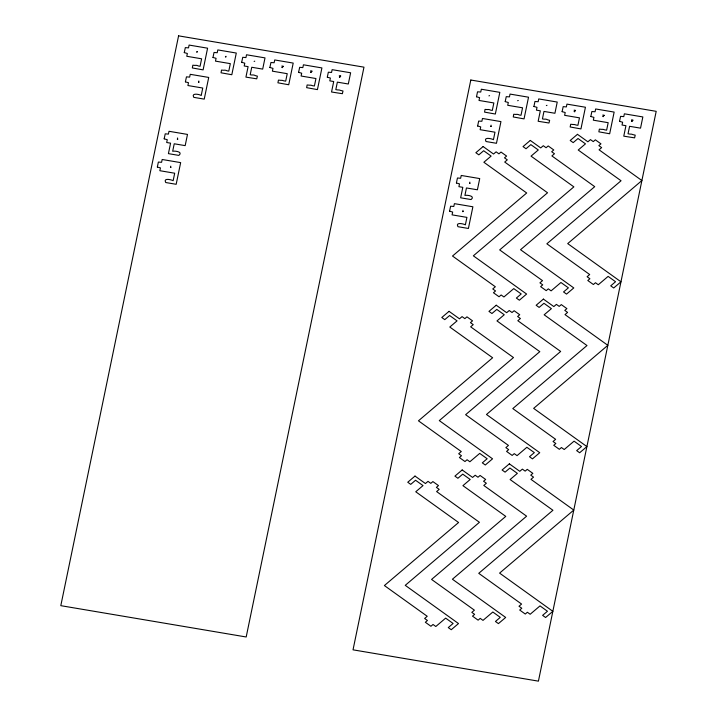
<?xml version="1.0" encoding="UTF-8"?>
<svg xmlns="http://www.w3.org/2000/svg" width="717" height="717" viewBox="0 0 717 717"><rect width="100%" height="100%" fill="white"/><g stroke="black" fill="none" stroke-linecap="round" stroke-linejoin="round"><path stroke-width="1.08" d="M196.691 51.723L197.345 51.463M225.407 56.571L226.061 56.311M254.114 61.42L254.768 61.169M488.922 95.881L489.577 95.63M517.629 100.73L518.283 100.479M546.345 105.587L546.999 105.327M170.512 167.482L170.78 166.165M177.35 139.286L177.619 137.969M198.573 82.312L198.842 80.994M462.743 211.649L463.012 210.332M469.572 183.453L469.85 182.136M490.804 126.47L491.073 125.152M197.256 52.108L196.781 52.305M225.963 56.966L225.532 57.145M281.951 67.165L282.623 66.771A1.479 1.138 6.5 0 0 283.188 66.466M310.658 72.014L311.33 71.628A1.479 1.138 6.5 0 0 311.904 71.315M339.365 76.862L340.046 76.477M574.174 111.323L574.855 110.938A1.479 1.138 6.5 0 0 575.419 110.633M602.889 116.172L603.562 115.787M631.596 121.021L632.269 120.635M282.623 67.568L282.005 67.541M311.33 72.417L310.712 72.39M340.01 77.293L339.419 77.239M574.846 111.735L574.281 111.735M603.571 116.575L602.952 116.566M632.269 121.433L631.65 121.397M574.093 110.167L575.545 110.409M602.809 115.016L604.252 115.258M631.516 119.864L632.959 120.106M281.871 66L283.314 66.251M310.578 70.849L312.02 71.1M339.284 75.706L340.736 75.948M170.61 167.446A1.694 1.309 6.5 0 1 171.031 167.339M177.44 139.25A1.694 1.309 6.5 0 1 177.87 139.143M198.672 82.267A1.694 1.309 6.5 0 1 199.093 82.168M340.611 76.163A1.479 1.138 6.5 0 1 340.019 76.423M462.832 211.605A1.694 1.309 6.5 0 1 463.263 211.506M469.671 183.418A1.694 1.309 6.5 0 1 470.101 183.31M490.894 126.434A1.694 1.309 6.5 0 1 491.324 126.326M604.126 115.482A1.479 1.138 6.5 0 1 603.544 115.733M632.842 120.331A1.479 1.138 6.5 0 1 632.251 120.581M157.337 167.025L160.429 167.903L159.855 170.709L174.688 173.218L173.147 180.693C171.632 179.752 162.858 177.52 165.717 182.53L176.176 184.296L180.657 162.616L162.167 159.488L161.594 162.293L158.367 162.078L157.346 166.998M164.175 138.829L167.267 139.707L166.685 142.513L170.574 143.167L168.414 153.635L178.874 155.41C183.462 151.744 174.581 150.704 172.68 151.26L174.231 143.785L185.174 145.632L187.495 134.42L169.006 131.292L168.423 134.097L165.224 133.837L164.175 138.802M184.269 52.601L187.361 53.479L186.779 56.284L201.62 58.794L200.079 66.269L198.367 65.982A3.952 3.047 6.5 0 0 194.97 65.408L192.828 65.211L192.335 67.954L203.108 69.881L207.589 48.191L189.1 45.072L188.517 47.869L185.327 47.609L184.269 52.601M185.398 81.846L188.49 82.733L187.908 85.529L202.75 88.039L201.208 95.513C199.837 94.357 190.83 92.475 193.778 97.36L204.237 99.125L208.719 77.436L190.229 74.317L189.647 77.122L186.456 76.853L185.398 81.846M212.976 57.45L216.068 58.328L215.485 61.133L230.327 63.643L228.786 71.117L227.074 70.831A3.952 3.047 6.5 0 0 223.677 70.257L221.508 70.087L221.042 72.802L231.815 74.729L236.296 53.04L217.807 49.921L217.224 52.726L214.033 52.458L212.985 57.423M241.692 62.298L244.775 63.177L244.201 65.982L248.091 66.645L245.931 77.113L256.74 78.834L257.394 76.145L255.297 75.599A3.952 3.047 6.5 0 0 251.909 75.025L250.197 74.738L251.739 67.264L262.691 69.11L265.012 57.889L246.514 54.77L245.94 57.575L242.74 57.306L241.692 62.271M269.888 67.488L272.98 68.366L272.397 71.171L287.239 73.681L285.689 81.155L283.636 80.806A3.952 3.047 6.5 0 0 280.93 80.349L278.447 80.098L277.927 82.814L288.727 84.758L293.208 63.078L274.719 59.95L274.136 62.755L270.936 62.487L269.888 67.461M298.595 72.336L301.687 73.215L301.104 76.02L315.946 78.529L314.404 86.004L312.352 85.655A3.952 3.047 6.5 0 0 309.636 85.198L307.127 84.973L306.643 87.662L317.434 89.616L321.915 67.927L303.425 64.799L302.843 67.604L299.67 67.317L298.595 72.336M327.302 77.185L330.394 78.063L329.811 80.869L333.71 81.523L331.541 92L342.385 93.703L342.995 91.005L340.575 90.423A3.952 3.047 6.5 0 0 337.859 89.966L335.816 89.625L337.357 82.141L348.31 83.997L350.622 72.776L332.132 69.657L331.55 72.453L328.341 72.211L327.31 77.158M449.568 211.183L452.66 212.062L452.077 214.867L466.919 217.376L465.378 224.851C463.908 223.892 455.062 221.696 457.948 226.697L468.407 228.463L472.888 206.774L454.399 203.655L453.816 206.46L450.608 206.218L449.577 211.156M456.406 182.987L459.489 183.875L458.916 186.671L462.806 187.334L460.646 197.802L471.105 199.568C475.703 195.902 466.749 194.845 464.912 195.427L466.453 187.953L477.405 189.799L479.727 178.578L461.228 175.459L460.655 178.264L457.455 177.995L456.406 182.96M476.5 96.768L479.583 97.646L479.01 100.452L493.852 102.952L492.301 110.436L490.598 110.14A3.952 3.047 6.5 0 0 487.202 109.576L485.033 109.396L484.567 112.121L495.339 114.039L499.821 92.359L481.331 89.231L480.748 92.036L477.522 91.821L476.5 96.768M477.63 126.013L480.722 126.891L480.139 129.696L494.981 132.206L493.439 139.681C492.014 138.722 483.106 136.526 486.009 141.518L496.469 143.292L500.95 121.603L482.46 118.475L481.878 121.281L478.66 121.065L477.639 125.986M505.207 101.617L508.299 102.495L507.717 105.3L522.559 107.801L521.017 115.285L519.305 114.998A3.952 3.047 6.5 0 0 515.908 114.424L513.722 114.272L513.273 116.97L524.046 118.888L528.528 97.207L510.038 94.079L509.455 96.885L506.247 96.643L505.216 101.59M533.914 106.466L537.006 107.344L536.424 110.149L540.322 110.803L538.153 121.272L548.971 123.001L549.634 120.339L547.528 119.766A3.952 3.047 6.5 0 0 544.131 119.192L542.428 118.897L543.97 111.422L554.922 113.268L557.234 102.056L538.745 98.928L538.162 101.733L534.972 101.464L533.923 106.439M562.11 111.646L565.202 112.524L564.629 115.329L579.47 117.839L577.92 125.314L575.868 124.973A3.952 3.047 6.5 0 0 573.161 124.516L570.696 124.247L570.158 126.981L580.949 128.926L585.431 107.236L566.941 104.117L566.367 106.923L563.186 106.627L562.11 111.646M590.826 116.495L593.918 117.382L593.335 120.178L608.177 122.688L606.627 130.171L604.574 129.822A3.952 3.047 6.5 0 0 601.868 129.365L599.358 129.132L598.865 131.829L609.665 133.774L614.146 112.085L595.657 108.966L595.074 111.771L591.866 111.529L590.826 116.468M619.533 121.352L622.625 122.231L622.042 125.036L625.941 125.69L623.772 136.158L634.617 137.87L635.208 135.137L632.797 134.59A3.952 3.047 6.5 0 0 630.091 134.133L628.038 133.783L629.589 126.309L640.532 128.155L642.853 116.943L624.364 113.815L623.781 116.62L620.59 116.351L619.542 121.316M178.578 35.85L60.802 605.668L246.191 636.983L363.976 67.165L178.578 35.85M470.809 80.017L353.024 649.835L538.422 681.15L656.198 111.332L470.809 80.017M483.115 146.546L475.855 152.712L478.831 154.854L483.67 150.74L491.118 156.082L483.867 162.257L526.69 192.99L452.508 256.032L495.339 286.764L492.758 288.96L495.546 290.959L493.448 292.742L499.041 296.748L501.138 294.974L503.926 296.972L513.766 288.61L521.214 293.961L516.374 298.075L519.359 300.208L526.61 294.042L473.354 255.826L547.546 192.774L504.714 162.051L507.295 159.855L504.499 157.848L506.596 156.064L501.013 152.058L498.915 153.841L496.119 151.834L493.538 154.03L483.115 146.546M530.284 140.433L523.034 146.6L526.009 148.742L530.849 144.628L538.297 149.97L531.037 156.136L573.869 186.868L499.677 249.919L542.509 280.652L539.928 282.848L542.724 284.846L540.627 286.63L546.211 290.636L548.308 288.852L551.104 290.86L560.945 282.498L568.393 287.84L563.553 291.953L566.529 294.095L573.788 287.929L520.533 249.713L594.716 186.662L551.893 155.93L554.465 153.743L551.678 151.735L553.775 149.952L548.182 145.945L546.085 147.729L543.298 145.721L540.717 147.917L530.284 140.433M577.463 134.321L570.203 140.487L573.188 142.62L578.019 138.515L585.475 143.857L578.216 150.023L621.047 180.756L546.856 243.807L589.688 274.539L587.106 276.726L589.903 278.734L587.806 280.517L593.389 284.524L595.486 282.74L598.283 284.748L608.115 276.386L615.562 281.727L610.723 285.841L613.707 287.983L620.967 281.808L567.703 243.601L641.894 180.55L599.062 149.817L601.644 147.621L598.847 145.623L600.945 143.839L595.361 139.833L593.264 141.607L590.467 139.609L587.895 141.805L577.463 134.321M449.057 311.33L441.797 317.497L444.773 319.639L449.613 315.525L457.061 320.866L449.801 327.033L492.633 357.765L418.45 420.816L461.273 451.549L458.692 453.736L461.488 455.743L459.391 457.527L464.983 461.533L467.072 459.749L469.868 461.757L479.709 453.395L487.157 458.737L482.317 462.85L485.301 464.992L492.552 458.817L439.297 420.61L513.489 357.559L470.657 326.827L473.238 324.631L470.442 322.632L472.539 320.849L466.955 316.842L464.858 318.626L462.062 316.618L459.48 318.814L449.057 311.33M496.227 305.218L488.967 311.384L491.952 313.517L496.791 309.403L504.239 314.754L496.98 320.92L539.811 351.653L465.62 414.704L508.452 445.427L505.87 447.623L508.667 449.631L506.569 451.414L512.153 455.42L514.25 453.637L517.047 455.645L526.878 447.283L534.335 452.624L529.496 456.738L532.471 458.871L539.731 452.705L486.476 414.489L560.658 351.447L517.826 320.714L520.408 318.518L517.62 316.52L519.717 314.736L514.125 310.73L512.028 312.504L509.24 310.506L506.659 312.693L496.227 305.218M543.405 299.097L536.146 305.263L539.121 307.405L543.961 303.291L551.409 308.633L544.158 314.808L586.981 345.54L512.798 408.582L555.63 439.315L553.049 441.511L555.836 443.509L553.739 445.293L559.332 449.308L561.429 447.525L564.216 449.523L574.057 441.161L581.505 446.512L576.665 450.626L579.65 452.759L586.909 446.592L533.645 408.376L607.837 345.325L565.005 314.602L567.586 312.406L564.79 310.398L566.887 308.615L561.303 304.608L559.206 306.392L556.41 304.384L553.829 306.58L543.405 299.097M415 476.07L407.749 482.236L410.724 484.369L415.564 480.256L423.012 485.606L415.752 491.772L458.584 522.505L384.393 585.556L427.224 616.279L424.643 618.475L427.44 620.483L425.342 622.266L430.926 626.273L433.023 624.489L435.819 626.497L445.66 618.135L453.108 623.476L448.268 627.59L451.244 629.723L458.504 623.557L405.248 585.341L479.431 522.299L436.608 491.566L439.189 489.37L436.393 487.372L438.49 485.588L432.898 481.582L430.809 483.357L428.013 481.358L425.432 483.545L415 476.07M462.178 469.949L454.919 476.115L457.903 478.257L462.743 474.143L470.191 479.485L462.931 485.66L505.763 516.392L431.571 579.435L474.403 610.167L471.822 612.363L474.618 614.361L472.521 616.145L478.105 620.151L480.202 618.377L482.998 620.375L492.83 612.013L500.278 617.364L495.447 621.478L498.423 623.611L505.682 617.445L452.418 579.228L526.61 516.177L483.778 485.454L486.359 483.258L483.563 481.25L485.66 479.467L480.076 475.461L477.979 477.244L475.183 475.237L472.611 477.432L462.178 469.949M509.357 463.836L502.097 470.002L505.073 472.144L509.912 468.031L517.36 473.372L510.101 479.539L552.932 510.271L478.75 573.322L521.573 604.055L519 606.25L521.788 608.249L519.691 610.033L525.283 614.039L527.38 612.255L530.168 614.263L540.009 605.901L547.456 611.242L542.617 615.356L545.601 617.498L552.852 611.332L499.597 573.116L573.788 510.065L530.956 479.332L533.538 477.146L530.741 475.138L532.839 473.354L527.255 469.348L525.158 471.132L522.361 469.124L519.78 471.32L509.357 463.836"/></g></svg>
